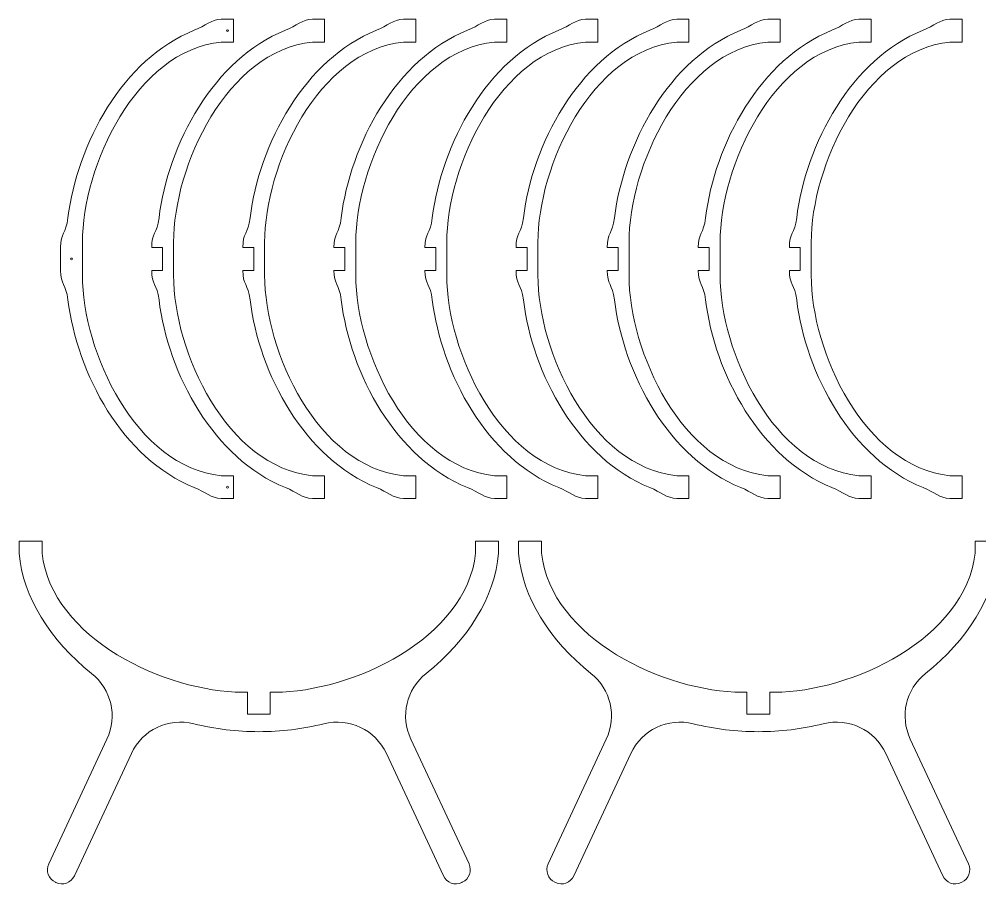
# Model space of a CAD drawing. Header units: centimetres. Extents: x -343 to 358, y -257 to 272.
# Drawn here: x -11.2 to 165.2, y -232.3 to -73.2 of the extents above; entities that cross this region are included whole.
import ezdxf

# ---------------------------------------------------------------- set-up
doc = ezdxf.new("R2010")
doc.units = ezdxf.units.CM
doc.header["$MEASUREMENT"] = 0
doc.layers.add('layer 1', color=7, linetype='Continuous')

msp = doc.modelspace()

# ---------------------------------------------------------------- linework, layer by layer
at = {"layer": 'layer 1', "color": 250, "lineweight": 9}
for points, knots in [([(-3.61711, -119.34225), (-3.61711, -122.06983), (-2.62879, -121.80674), (-2.26957, -124.76182), (-2.26957, -124.76182), (-0.61979, -138.33335), (7.79011, -153.9835), (20.93685, -159.21785), (20.93685, -159.21785), (22.98699, -160.0341), (23.96511, -161.15369), (25.88289, -161.24225), (25.88289, -161.24225), (25.88289, -161.24225), (28.13289, -161.24225), (28.13289, -161.24225), (28.13289, -161.24225), (28.13289, -161.24225), (28.13289, -157.04225), (28.13289, -157.04225), (28.13289, -157.04225), (28.13289, -157.04225), (25.88289, -157.04225), (25.88289, -157.04225), (25.88289, -157.04225), (10.15882, -155.41235), (0.39555, -134.2964), (0.39555, -120.24225), (0.39555, -120.24225), (0.39555, -120.24225), (0.39555, -114.24225), (0.39555, -114.24225), (0.39555, -114.24225), (0.39555, -100.1881), (10.15882, -79.07215), (25.88289, -77.44225), (25.88289, -77.44225), (25.88289, -77.44225), (28.13289, -77.44225), (28.13289, -77.44225), (28.13289, -77.44225), (28.13289, -77.44225), (28.13289, -73.24225), (28.13289, -73.24225), (28.13289, -73.24225), (28.13289, -73.24225), (25.88289, -73.24225), (25.88289, -73.24225), (25.88289, -73.24225), (23.96511, -73.33081), (22.98699, -74.4504), (20.93685, -75.26665), (20.93685, -75.26665), (7.79011, -80.501), (-0.61979, -96.15115), (-2.26957, -109.72268), (-2.26957, -109.72268), (-2.62879, -112.67776), (-3.61711, -112.41467), (-3.61711, -115.14225), (-3.61711, -115.14225), (-3.61711, -115.14225), (-3.61711, -119.34225), (-3.61711, -119.34225)], [0, 0, 0, 0, 0.058823529, 0.058823529, 0.058823529, 0.058823529, 0.117647059, 0.117647059, 0.117647059, 0.117647059, 0.176470588, 0.176470588, 0.176470588, 0.176470588, 0.235294118, 0.235294118, 0.235294118, 0.235294118, 0.294117647, 0.294117647, 0.294117647, 0.294117647, 0.352941176, 0.352941176, 0.352941176, 0.352941176, 0.411764706, 0.411764706, 0.411764706, 0.411764706, 0.470588235, 0.470588235, 0.470588235, 0.470588235, 0.529411765, 0.529411765, 0.529411765, 0.529411765, 0.588235294, 0.588235294, 0.588235294, 0.588235294, 0.647058824, 0.647058824, 0.647058824, 0.647058824, 0.705882353, 0.705882353, 0.705882353, 0.705882353, 0.764705882, 0.764705882, 0.764705882, 0.764705882, 0.823529412, 0.823529412, 0.823529412, 0.823529412, 0.882352941, 0.882352941, 0.882352941, 0.882352941, 1, 1, 1, 1]), ([(15.12115, -119.34225), (15.12115, -119.34225), (13.10832, -119.34225), (13.10832, -119.34225), (13.10832, -119.34225), (13.10832, -122.06983), (14.09664, -121.80674), (14.45586, -124.76182), (14.45586, -124.76182), (16.10564, -138.33335), (24.51554, -153.9835), (37.66228, -159.21785), (37.66228, -159.21785), (39.71242, -160.0341), (40.69054, -161.15369), (42.60832, -161.24225), (42.60832, -161.24225), (42.60832, -161.24225), (44.85832, -161.24225), (44.85832, -161.24225), (44.85832, -161.24225), (44.85832, -161.24225), (44.85832, -157.04225), (44.85832, -157.04225), (44.85832, -157.04225), (44.85832, -157.04225), (42.60832, -157.04225), (42.60832, -157.04225), (42.60832, -157.04225), (26.88425, -155.41235), (17.12098, -134.2964), (17.12098, -120.24225), (17.12098, -120.24225), (17.12098, -120.24225), (17.12098, -114.24225), (17.12098, -114.24225), (17.12098, -114.24225), (17.12098, -100.1881), (26.88425, -79.07215), (42.60832, -77.44225), (42.60832, -77.44225), (42.60832, -77.44225), (44.85832, -77.44225), (44.85832, -77.44225), (44.85832, -77.44225), (44.85832, -77.44225), (44.85832, -73.24225), (44.85832, -73.24225), (44.85832, -73.24225), (44.85832, -73.24225), (42.60832, -73.24225), (42.60832, -73.24225), (42.60832, -73.24225), (40.69054, -73.33081), (39.71242, -74.4504), (37.66228, -75.26665), (37.66228, -75.26665), (24.51554, -80.501), (16.10564, -96.15115), (14.45586, -109.72268), (14.45586, -109.72268), (14.09664, -112.67776), (13.10832, -112.41467), (13.10832, -115.14225), (13.10832, -115.14225), (13.10832, -115.14225), (15.12115, -115.14225), (15.12115, -115.14225), (15.12115, -115.14225), (15.12115, -115.14225), (15.12115, -119.34225), (15.12115, -119.34225)], [0, 0, 0, 0, 0.052631579, 0.052631579, 0.052631579, 0.052631579, 0.105263158, 0.105263158, 0.105263158, 0.105263158, 0.157894737, 0.157894737, 0.157894737, 0.157894737, 0.210526316, 0.210526316, 0.210526316, 0.210526316, 0.263157895, 0.263157895, 0.263157895, 0.263157895, 0.315789474, 0.315789474, 0.315789474, 0.315789474, 0.368421053, 0.368421053, 0.368421053, 0.368421053, 0.421052632, 0.421052632, 0.421052632, 0.421052632, 0.473684211, 0.473684211, 0.473684211, 0.473684211, 0.526315789, 0.526315789, 0.526315789, 0.526315789, 0.578947368, 0.578947368, 0.578947368, 0.578947368, 0.631578947, 0.631578947, 0.631578947, 0.631578947, 0.684210526, 0.684210526, 0.684210526, 0.684210526, 0.736842105, 0.736842105, 0.736842105, 0.736842105, 0.789473684, 0.789473684, 0.789473684, 0.789473684, 0.842105263, 0.842105263, 0.842105263, 0.842105263, 0.894736842, 0.894736842, 0.894736842, 0.894736842, 1, 1, 1, 1]), ([(31.84658, -119.34225), (31.84658, -119.34225), (29.83375, -119.34225), (29.83375, -119.34225), (29.83375, -119.34225), (29.83375, -122.06983), (30.82207, -121.80674), (31.18129, -124.76182), (31.18129, -124.76182), (32.83107, -138.33335), (41.24097, -153.9835), (54.38771, -159.21785), (54.38771, -159.21785), (56.43785, -160.0341), (57.41597, -161.15369), (59.33375, -161.24225), (59.33375, -161.24225), (59.33375, -161.24225), (61.58375, -161.24225), (61.58375, -161.24225), (61.58375, -161.24225), (61.58375, -161.24225), (61.58375, -157.04225), (61.58375, -157.04225), (61.58375, -157.04225), (61.58375, -157.04225), (59.33375, -157.04225), (59.33375, -157.04225), (59.33375, -157.04225), (43.60968, -155.41235), (33.84641, -134.2964), (33.84641, -120.24225), (33.84641, -120.24225), (33.84641, -120.24225), (33.84641, -114.24225), (33.84641, -114.24225), (33.84641, -114.24225), (33.84641, -100.1881), (43.60968, -79.07215), (59.33375, -77.44225), (59.33375, -77.44225), (59.33375, -77.44225), (61.58375, -77.44225), (61.58375, -77.44225), (61.58375, -77.44225), (61.58375, -77.44225), (61.58375, -73.24225), (61.58375, -73.24225), (61.58375, -73.24225), (61.58375, -73.24225), (59.33375, -73.24225), (59.33375, -73.24225), (59.33375, -73.24225), (57.41597, -73.33081), (56.43785, -74.4504), (54.38771, -75.26665), (54.38771, -75.26665), (41.24097, -80.501), (32.83107, -96.15115), (31.18129, -109.72268), (31.18129, -109.72268), (30.82207, -112.67776), (29.83375, -112.41467), (29.83375, -115.14225), (29.83375, -115.14225), (29.83375, -115.14225), (31.84658, -115.14225), (31.84658, -115.14225), (31.84658, -115.14225), (31.84658, -115.14225), (31.84658, -119.34225), (31.84658, -119.34225)], [0, 0, 0, 0, 0.052631579, 0.052631579, 0.052631579, 0.052631579, 0.105263158, 0.105263158, 0.105263158, 0.105263158, 0.157894737, 0.157894737, 0.157894737, 0.157894737, 0.210526316, 0.210526316, 0.210526316, 0.210526316, 0.263157895, 0.263157895, 0.263157895, 0.263157895, 0.315789474, 0.315789474, 0.315789474, 0.315789474, 0.368421053, 0.368421053, 0.368421053, 0.368421053, 0.421052632, 0.421052632, 0.421052632, 0.421052632, 0.473684211, 0.473684211, 0.473684211, 0.473684211, 0.526315789, 0.526315789, 0.526315789, 0.526315789, 0.578947368, 0.578947368, 0.578947368, 0.578947368, 0.631578947, 0.631578947, 0.631578947, 0.631578947, 0.684210526, 0.684210526, 0.684210526, 0.684210526, 0.736842105, 0.736842105, 0.736842105, 0.736842105, 0.789473684, 0.789473684, 0.789473684, 0.789473684, 0.842105263, 0.842105263, 0.842105263, 0.842105263, 0.894736842, 0.894736842, 0.894736842, 0.894736842, 1, 1, 1, 1]), ([(48.57201, -119.34225), (48.57201, -119.34225), (46.55918, -119.34225), (46.55918, -119.34225), (46.55918, -119.34225), (46.55918, -122.06983), (47.5475, -121.80674), (47.90672, -124.76182), (47.90672, -124.76182), (49.5565, -138.33335), (57.9664, -153.9835), (71.11314, -159.21785), (71.11314, -159.21785), (73.16328, -160.0341), (74.1414, -161.15369), (76.05918, -161.24225), (76.05918, -161.24225), (76.05918, -161.24225), (78.30918, -161.24225), (78.30918, -161.24225), (78.30918, -161.24225), (78.30918, -161.24225), (78.30918, -157.04225), (78.30918, -157.04225), (78.30918, -157.04225), (78.30918, -157.04225), (76.05918, -157.04225), (76.05918, -157.04225), (76.05918, -157.04225), (60.33511, -155.41235), (50.57184, -134.2964), (50.57184, -120.24225), (50.57184, -120.24225), (50.57184, -120.24225), (50.57184, -114.24225), (50.57184, -114.24225), (50.57184, -114.24225), (50.57184, -100.1881), (60.33511, -79.07215), (76.05918, -77.44225), (76.05918, -77.44225), (76.05918, -77.44225), (78.30918, -77.44225), (78.30918, -77.44225), (78.30918, -77.44225), (78.30918, -77.44225), (78.30918, -73.24225), (78.30918, -73.24225), (78.30918, -73.24225), (78.30918, -73.24225), (76.05918, -73.24225), (76.05918, -73.24225), (76.05918, -73.24225), (74.1414, -73.33081), (73.16328, -74.4504), (71.11314, -75.26665), (71.11314, -75.26665), (57.9664, -80.501), (49.5565, -96.15115), (47.90672, -109.72268), (47.90672, -109.72268), (47.5475, -112.67776), (46.55918, -112.41467), (46.55918, -115.14225), (46.55918, -115.14225), (46.55918, -115.14225), (48.57201, -115.14225), (48.57201, -115.14225), (48.57201, -115.14225), (48.57201, -115.14225), (48.57201, -119.34225), (48.57201, -119.34225)], [0, 0, 0, 0, 0.052631579, 0.052631579, 0.052631579, 0.052631579, 0.105263158, 0.105263158, 0.105263158, 0.105263158, 0.157894737, 0.157894737, 0.157894737, 0.157894737, 0.210526316, 0.210526316, 0.210526316, 0.210526316, 0.263157895, 0.263157895, 0.263157895, 0.263157895, 0.315789474, 0.315789474, 0.315789474, 0.315789474, 0.368421053, 0.368421053, 0.368421053, 0.368421053, 0.421052632, 0.421052632, 0.421052632, 0.421052632, 0.473684211, 0.473684211, 0.473684211, 0.473684211, 0.526315789, 0.526315789, 0.526315789, 0.526315789, 0.578947368, 0.578947368, 0.578947368, 0.578947368, 0.631578947, 0.631578947, 0.631578947, 0.631578947, 0.684210526, 0.684210526, 0.684210526, 0.684210526, 0.736842105, 0.736842105, 0.736842105, 0.736842105, 0.789473684, 0.789473684, 0.789473684, 0.789473684, 0.842105263, 0.842105263, 0.842105263, 0.842105263, 0.894736842, 0.894736842, 0.894736842, 0.894736842, 1, 1, 1, 1]), ([(65.29744, -119.34225), (65.29744, -119.34225), (63.28461, -119.34225), (63.28461, -119.34225), (63.28461, -119.34225), (63.28461, -122.06983), (64.27293, -121.80674), (64.63215, -124.76182), (64.63215, -124.76182), (66.28193, -138.33335), (74.69183, -153.9835), (87.83857, -159.21785), (87.83857, -159.21785), (89.88871, -160.0341), (90.86683, -161.15369), (92.78461, -161.24225), (92.78461, -161.24225), (92.78461, -161.24225), (95.03461, -161.24225), (95.03461, -161.24225), (95.03461, -161.24225), (95.03461, -161.24225), (95.03461, -157.04225), (95.03461, -157.04225), (95.03461, -157.04225), (95.03461, -157.04225), (92.78461, -157.04225), (92.78461, -157.04225), (92.78461, -157.04225), (77.06054, -155.41235), (67.29727, -134.2964), (67.29727, -120.24225), (67.29727, -120.24225), (67.29727, -120.24225), (67.29727, -114.24225), (67.29727, -114.24225), (67.29727, -114.24225), (67.29727, -100.1881), (77.06054, -79.07215), (92.78461, -77.44225), (92.78461, -77.44225), (92.78461, -77.44225), (95.03461, -77.44225), (95.03461, -77.44225), (95.03461, -77.44225), (95.03461, -77.44225), (95.03461, -73.24225), (95.03461, -73.24225), (95.03461, -73.24225), (95.03461, -73.24225), (92.78461, -73.24225), (92.78461, -73.24225), (92.78461, -73.24225), (90.86683, -73.33081), (89.88871, -74.4504), (87.83857, -75.26665), (87.83857, -75.26665), (74.69183, -80.501), (66.28193, -96.15115), (64.63215, -109.72268), (64.63215, -109.72268), (64.27293, -112.67776), (63.28461, -112.41467), (63.28461, -115.14225), (63.28461, -115.14225), (63.28461, -115.14225), (65.29744, -115.14225), (65.29744, -115.14225), (65.29744, -115.14225), (65.29744, -115.14225), (65.29744, -119.34225), (65.29744, -119.34225)], [0, 0, 0, 0, 0.052631579, 0.052631579, 0.052631579, 0.052631579, 0.105263158, 0.105263158, 0.105263158, 0.105263158, 0.157894737, 0.157894737, 0.157894737, 0.157894737, 0.210526316, 0.210526316, 0.210526316, 0.210526316, 0.263157895, 0.263157895, 0.263157895, 0.263157895, 0.315789474, 0.315789474, 0.315789474, 0.315789474, 0.368421053, 0.368421053, 0.368421053, 0.368421053, 0.421052632, 0.421052632, 0.421052632, 0.421052632, 0.473684211, 0.473684211, 0.473684211, 0.473684211, 0.526315789, 0.526315789, 0.526315789, 0.526315789, 0.578947368, 0.578947368, 0.578947368, 0.578947368, 0.631578947, 0.631578947, 0.631578947, 0.631578947, 0.684210526, 0.684210526, 0.684210526, 0.684210526, 0.736842105, 0.736842105, 0.736842105, 0.736842105, 0.789473684, 0.789473684, 0.789473684, 0.789473684, 0.842105263, 0.842105263, 0.842105263, 0.842105263, 0.894736842, 0.894736842, 0.894736842, 0.894736842, 1, 1, 1, 1]), ([(82.02287, -119.34225), (82.02287, -119.34225), (80.01004, -119.34225), (80.01004, -119.34225), (80.01004, -119.34225), (80.01004, -122.06983), (80.99836, -121.80674), (81.35758, -124.76182), (81.35758, -124.76182), (83.00736, -138.33335), (91.41726, -153.9835), (104.564, -159.21785), (104.564, -159.21785), (106.61414, -160.0341), (107.59226, -161.15369), (109.51004, -161.24225), (109.51004, -161.24225), (109.51004, -161.24225), (111.76004, -161.24225), (111.76004, -161.24225), (111.76004, -161.24225), (111.76004, -161.24225), (111.76004, -157.04225), (111.76004, -157.04225), (111.76004, -157.04225), (111.76004, -157.04225), (109.51004, -157.04225), (109.51004, -157.04225), (109.51004, -157.04225), (93.78597, -155.41235), (84.0227, -134.2964), (84.0227, -120.24225), (84.0227, -120.24225), (84.0227, -120.24225), (84.0227, -114.24225), (84.0227, -114.24225), (84.0227, -114.24225), (84.0227, -100.1881), (93.78597, -79.07215), (109.51004, -77.44225), (109.51004, -77.44225), (109.51004, -77.44225), (111.76004, -77.44225), (111.76004, -77.44225), (111.76004, -77.44225), (111.76004, -77.44225), (111.76004, -73.24225), (111.76004, -73.24225), (111.76004, -73.24225), (111.76004, -73.24225), (109.51004, -73.24225), (109.51004, -73.24225), (109.51004, -73.24225), (107.59226, -73.33081), (106.61414, -74.4504), (104.564, -75.26665), (104.564, -75.26665), (91.41726, -80.501), (83.00736, -96.15115), (81.35758, -109.72268), (81.35758, -109.72268), (80.99836, -112.67776), (80.01004, -112.41467), (80.01004, -115.14225), (80.01004, -115.14225), (80.01004, -115.14225), (82.02287, -115.14225), (82.02287, -115.14225), (82.02287, -115.14225), (82.02287, -115.14225), (82.02287, -119.34225), (82.02287, -119.34225)], [0, 0, 0, 0, 0.052631579, 0.052631579, 0.052631579, 0.052631579, 0.105263158, 0.105263158, 0.105263158, 0.105263158, 0.157894737, 0.157894737, 0.157894737, 0.157894737, 0.210526316, 0.210526316, 0.210526316, 0.210526316, 0.263157895, 0.263157895, 0.263157895, 0.263157895, 0.315789474, 0.315789474, 0.315789474, 0.315789474, 0.368421053, 0.368421053, 0.368421053, 0.368421053, 0.421052632, 0.421052632, 0.421052632, 0.421052632, 0.473684211, 0.473684211, 0.473684211, 0.473684211, 0.526315789, 0.526315789, 0.526315789, 0.526315789, 0.578947368, 0.578947368, 0.578947368, 0.578947368, 0.631578947, 0.631578947, 0.631578947, 0.631578947, 0.684210526, 0.684210526, 0.684210526, 0.684210526, 0.736842105, 0.736842105, 0.736842105, 0.736842105, 0.789473684, 0.789473684, 0.789473684, 0.789473684, 0.842105263, 0.842105263, 0.842105263, 0.842105263, 0.894736842, 0.894736842, 0.894736842, 0.894736842, 1, 1, 1, 1]), ([(98.7483, -119.34225), (98.7483, -119.34225), (96.73547, -119.34225), (96.73547, -119.34225), (96.73547, -119.34225), (96.73547, -122.06983), (97.72379, -121.80674), (98.08301, -124.76182), (98.08301, -124.76182), (99.73279, -138.33335), (108.14269, -153.9835), (121.28943, -159.21785), (121.28943, -159.21785), (123.33957, -160.0341), (124.31769, -161.15369), (126.23547, -161.24225), (126.23547, -161.24225), (126.23547, -161.24225), (128.48547, -161.24225), (128.48547, -161.24225), (128.48547, -161.24225), (128.48547, -161.24225), (128.48547, -157.04225), (128.48547, -157.04225), (128.48547, -157.04225), (128.48547, -157.04225), (126.23547, -157.04225), (126.23547, -157.04225), (126.23547, -157.04225), (110.5114, -155.41235), (100.74813, -134.2964), (100.74813, -120.24225), (100.74813, -120.24225), (100.74813, -120.24225), (100.74813, -114.24225), (100.74813, -114.24225), (100.74813, -114.24225), (100.74813, -100.1881), (110.5114, -79.07215), (126.23547, -77.44225), (126.23547, -77.44225), (126.23547, -77.44225), (128.48547, -77.44225), (128.48547, -77.44225), (128.48547, -77.44225), (128.48547, -77.44225), (128.48547, -73.24225), (128.48547, -73.24225), (128.48547, -73.24225), (128.48547, -73.24225), (126.23547, -73.24225), (126.23547, -73.24225), (126.23547, -73.24225), (124.31769, -73.33081), (123.33957, -74.4504), (121.28943, -75.26665), (121.28943, -75.26665), (108.14269, -80.501), (99.73279, -96.15115), (98.08301, -109.72268), (98.08301, -109.72268), (97.72379, -112.67776), (96.73547, -112.41467), (96.73547, -115.14225), (96.73547, -115.14225), (96.73547, -115.14225), (98.7483, -115.14225), (98.7483, -115.14225), (98.7483, -115.14225), (98.7483, -115.14225), (98.7483, -119.34225), (98.7483, -119.34225)], [0, 0, 0, 0, 0.052631579, 0.052631579, 0.052631579, 0.052631579, 0.105263158, 0.105263158, 0.105263158, 0.105263158, 0.157894737, 0.157894737, 0.157894737, 0.157894737, 0.210526316, 0.210526316, 0.210526316, 0.210526316, 0.263157895, 0.263157895, 0.263157895, 0.263157895, 0.315789474, 0.315789474, 0.315789474, 0.315789474, 0.368421053, 0.368421053, 0.368421053, 0.368421053, 0.421052632, 0.421052632, 0.421052632, 0.421052632, 0.473684211, 0.473684211, 0.473684211, 0.473684211, 0.526315789, 0.526315789, 0.526315789, 0.526315789, 0.578947368, 0.578947368, 0.578947368, 0.578947368, 0.631578947, 0.631578947, 0.631578947, 0.631578947, 0.684210526, 0.684210526, 0.684210526, 0.684210526, 0.736842105, 0.736842105, 0.736842105, 0.736842105, 0.789473684, 0.789473684, 0.789473684, 0.789473684, 0.842105263, 0.842105263, 0.842105263, 0.842105263, 0.894736842, 0.894736842, 0.894736842, 0.894736842, 1, 1, 1, 1]), ([(115.47373, -119.34225), (115.47373, -119.34225), (113.4609, -119.34225), (113.4609, -119.34225), (113.4609, -119.34225), (113.4609, -122.06983), (114.44922, -121.80674), (114.80844, -124.76182), (114.80844, -124.76182), (116.45822, -138.33335), (124.86812, -153.9835), (138.01486, -159.21785), (138.01486, -159.21785), (140.065, -160.0341), (141.04312, -161.15369), (142.9609, -161.24225), (142.9609, -161.24225), (142.9609, -161.24225), (145.2109, -161.24225), (145.2109, -161.24225), (145.2109, -161.24225), (145.2109, -161.24225), (145.2109, -157.04225), (145.2109, -157.04225), (145.2109, -157.04225), (145.2109, -157.04225), (142.9609, -157.04225), (142.9609, -157.04225), (142.9609, -157.04225), (127.23683, -155.41235), (117.47356, -134.2964), (117.47356, -120.24225), (117.47356, -120.24225), (117.47356, -120.24225), (117.47356, -114.24225), (117.47356, -114.24225), (117.47356, -114.24225), (117.47356, -100.1881), (127.23683, -79.07215), (142.9609, -77.44225), (142.9609, -77.44225), (142.9609, -77.44225), (145.2109, -77.44225), (145.2109, -77.44225), (145.2109, -77.44225), (145.2109, -77.44225), (145.2109, -73.24225), (145.2109, -73.24225), (145.2109, -73.24225), (145.2109, -73.24225), (142.9609, -73.24225), (142.9609, -73.24225), (142.9609, -73.24225), (141.04312, -73.33081), (140.065, -74.4504), (138.01486, -75.26665), (138.01486, -75.26665), (124.86812, -80.501), (116.45822, -96.15115), (114.80844, -109.72268), (114.80844, -109.72268), (114.44922, -112.67776), (113.4609, -112.41467), (113.4609, -115.14225), (113.4609, -115.14225), (113.4609, -115.14225), (115.47373, -115.14225), (115.47373, -115.14225), (115.47373, -115.14225), (115.47373, -115.14225), (115.47373, -119.34225), (115.47373, -119.34225)], [0, 0, 0, 0, 0.052631579, 0.052631579, 0.052631579, 0.052631579, 0.105263158, 0.105263158, 0.105263158, 0.105263158, 0.157894737, 0.157894737, 0.157894737, 0.157894737, 0.210526316, 0.210526316, 0.210526316, 0.210526316, 0.263157895, 0.263157895, 0.263157895, 0.263157895, 0.315789474, 0.315789474, 0.315789474, 0.315789474, 0.368421053, 0.368421053, 0.368421053, 0.368421053, 0.421052632, 0.421052632, 0.421052632, 0.421052632, 0.473684211, 0.473684211, 0.473684211, 0.473684211, 0.526315789, 0.526315789, 0.526315789, 0.526315789, 0.578947368, 0.578947368, 0.578947368, 0.578947368, 0.631578947, 0.631578947, 0.631578947, 0.631578947, 0.684210526, 0.684210526, 0.684210526, 0.684210526, 0.736842105, 0.736842105, 0.736842105, 0.736842105, 0.789473684, 0.789473684, 0.789473684, 0.789473684, 0.842105263, 0.842105263, 0.842105263, 0.842105263, 0.894736842, 0.894736842, 0.894736842, 0.894736842, 1, 1, 1, 1]), ([(132.19912, -119.34225), (132.19912, -119.34225), (130.18629, -119.34225), (130.18629, -119.34225), (130.18629, -119.34225), (130.18629, -122.06983), (131.17461, -121.80674), (131.53383, -124.76182), (131.53383, -124.76182), (133.18361, -138.33335), (141.59351, -153.9835), (154.74025, -159.21785), (154.74025, -159.21785), (156.79039, -160.0341), (157.76851, -161.15369), (159.68629, -161.24225), (159.68629, -161.24225), (159.68629, -161.24225), (161.93629, -161.24225), (161.93629, -161.24225), (161.93629, -161.24225), (161.93629, -161.24225), (161.93629, -157.04225), (161.93629, -157.04225), (161.93629, -157.04225), (161.93629, -157.04225), (159.68629, -157.04225), (159.68629, -157.04225), (159.68629, -157.04225), (143.96222, -155.41235), (134.19895, -134.2964), (134.19895, -120.24225), (134.19895, -120.24225), (134.19895, -120.24225), (134.19895, -114.24225), (134.19895, -114.24225), (134.19895, -114.24225), (134.19895, -100.1881), (143.96222, -79.07215), (159.68629, -77.44225), (159.68629, -77.44225), (159.68629, -77.44225), (161.93629, -77.44225), (161.93629, -77.44225), (161.93629, -77.44225), (161.93629, -77.44225), (161.93629, -73.24225), (161.93629, -73.24225), (161.93629, -73.24225), (161.93629, -73.24225), (159.68629, -73.24225), (159.68629, -73.24225), (159.68629, -73.24225), (157.76851, -73.33081), (156.79039, -74.4504), (154.74025, -75.26665), (154.74025, -75.26665), (141.59351, -80.501), (133.18361, -96.15115), (131.53383, -109.72268), (131.53383, -109.72268), (131.17461, -112.67776), (130.18629, -112.41467), (130.18629, -115.14225), (130.18629, -115.14225), (130.18629, -115.14225), (132.19912, -115.14225), (132.19912, -115.14225), (132.19912, -115.14225), (132.19912, -115.14225), (132.19912, -119.34225), (132.19912, -119.34225)], [0, 0, 0, 0, 0.052631579, 0.052631579, 0.052631579, 0.052631579, 0.105263158, 0.105263158, 0.105263158, 0.105263158, 0.157894737, 0.157894737, 0.157894737, 0.157894737, 0.210526316, 0.210526316, 0.210526316, 0.210526316, 0.263157895, 0.263157895, 0.263157895, 0.263157895, 0.315789474, 0.315789474, 0.315789474, 0.315789474, 0.368421053, 0.368421053, 0.368421053, 0.368421053, 0.421052632, 0.421052632, 0.421052632, 0.421052632, 0.473684211, 0.473684211, 0.473684211, 0.473684211, 0.526315789, 0.526315789, 0.526315789, 0.526315789, 0.578947368, 0.578947368, 0.578947368, 0.578947368, 0.631578947, 0.631578947, 0.631578947, 0.631578947, 0.684210526, 0.684210526, 0.684210526, 0.684210526, 0.736842105, 0.736842105, 0.736842105, 0.736842105, 0.789473684, 0.789473684, 0.789473684, 0.789473684, 0.842105263, 0.842105263, 0.842105263, 0.842105263, 0.894736842, 0.894736842, 0.894736842, 0.894736842, 1, 1, 1, 1]), ([(27.02317, -75.18225), (27.11154, -75.18225), (27.18317, -75.25388), (27.18317, -75.34225), (27.18317, -75.34225), (27.18317, -75.43062), (27.11154, -75.50225), (27.02317, -75.50225), (27.02317, -75.50225), (26.9348, -75.50225), (26.86317, -75.43062), (26.86317, -75.34225), (26.86317, -75.34225), (26.86317, -75.25388), (26.9348, -75.18225), (27.02317, -75.18225)], [0, 0, 0, 0, 0.2, 0.2, 0.2, 0.2, 0.4, 0.4, 0.4, 0.4, 0.6, 0.6, 0.6, 0.6, 1, 1, 1, 1]), ([(-1.61705, -117.08225), (-1.52868, -117.08225), (-1.45705, -117.15388), (-1.45705, -117.24225), (-1.45705, -117.24225), (-1.45705, -117.33062), (-1.52868, -117.40225), (-1.61705, -117.40225), (-1.61705, -117.40225), (-1.70542, -117.40225), (-1.77705, -117.33062), (-1.77705, -117.24225), (-1.77705, -117.24225), (-1.77705, -117.15388), (-1.70542, -117.08225), (-1.61705, -117.08225)], [0, 0, 0, 0, 0.2, 0.2, 0.2, 0.2, 0.4, 0.4, 0.4, 0.4, 0.6, 0.6, 0.6, 0.6, 1, 1, 1, 1]), ([(27.02317, -158.98225), (27.11154, -158.98225), (27.18317, -159.05388), (27.18317, -159.14225), (27.18317, -159.14225), (27.18317, -159.23062), (27.11154, -159.30225), (27.02317, -159.30225), (27.02317, -159.30225), (26.9348, -159.30225), (26.86317, -159.23062), (26.86317, -159.14225), (26.86317, -159.14225), (26.86317, -159.05388), (26.9348, -158.98225), (27.02317, -158.98225)], [0, 0, 0, 0, 0.2, 0.2, 0.2, 0.2, 0.4, 0.4, 0.4, 0.4, 0.6, 0.6, 0.6, 0.6, 1, 1, 1, 1]), ([(32.78874, -204.03504), (36.803, -204.03504), (40.81726, -203.54991), (44.72305, -202.57964), (44.72305, -202.57964), (49.41213, -201.41478), (54.15514, -203.67954), (56.19705, -208.05845), (56.19705, -208.05845), (56.19705, -208.05845), (66.66083, -230.49811), (66.66083, -230.49811), (66.66083, -230.49811), (67.25438, -231.771), (68.77671, -232.32506), (70.0496, -231.73152), (70.0496, -231.73152), (70.0496, -231.73152), (70.14023, -231.68926), (70.14023, -231.68926), (70.14023, -231.68926), (71.41312, -231.09572), (71.9672, -229.5734), (71.37364, -228.3005), (71.37364, -228.3005), (71.37364, -228.3005), (60.69316, -205.39615), (60.69316, -205.39615), (60.69316, -205.39615), (58.71941, -201.16342), (59.86047, -196.28342), (63.50604, -193.3643), (63.50604, -193.3643), (71.12817, -187.26103), (76.15978, -179.27168), (76.79461, -171.2937), (76.79461, -171.2937), (76.79461, -171.2937), (76.78874, -169.0437), (76.78874, -169.0437), (76.78874, -169.0437), (76.78874, -169.0437), (72.58874, -169.0437), (72.58874, -169.0437), (72.58874, -169.0437), (72.58874, -169.0437), (72.58874, -171.2937), (72.58874, -171.2937), (72.58874, -171.2937), (70.85685, -186.9422), (49.8051, -196.78061), (35.78964, -196.78103), (35.78964, -196.78103), (35.78964, -196.78103), (34.88874, -196.78103), (34.88874, -196.78103), (34.88874, -196.78103), (34.88874, -196.78103), (34.88874, -200.7937), (34.88874, -200.7937), (34.88874, -200.7937), (34.88874, -200.7937), (30.68874, -200.7937), (30.68874, -200.7937), (30.68874, -200.7937), (30.68874, -200.7937), (30.68874, -196.78103), (30.68874, -196.78103), (30.68874, -196.78103), (30.68874, -196.78103), (29.78784, -196.78103), (29.78784, -196.78103), (29.78784, -196.78103), (15.77238, -196.78061), (-5.27937, -186.9422), (-7.01126, -171.2937), (-7.01126, -171.2937), (-7.01126, -171.2937), (-7.01126, -169.0437), (-7.01126, -169.0437), (-7.01126, -169.0437), (-7.01126, -169.0437), (-11.21126, -169.0437), (-11.21126, -169.0437), (-11.21126, -169.0437), (-11.21126, -169.0437), (-11.21713, -171.2937), (-11.21713, -171.2937), (-11.21713, -171.2937), (-10.5823, -179.27168), (-5.55069, -187.26103), (2.07144, -193.3643), (2.07144, -193.3643), (5.71701, -196.28342), (6.85807, -201.16342), (4.88432, -205.39615), (4.88432, -205.39615), (4.88432, -205.39615), (-5.79616, -228.3005), (-5.79616, -228.3005), (-5.79616, -228.3005), (-6.38972, -229.5734), (-5.83564, -231.09572), (-4.56275, -231.68926), (-4.56275, -231.68926), (-4.56275, -231.68926), (-4.47212, -231.73152), (-4.47212, -231.73152), (-4.47212, -231.73152), (-3.19923, -232.32506), (-1.6769, -231.771), (-1.08335, -230.49811), (-1.08335, -230.49811), (-1.08335, -230.49811), (9.38043, -208.05845), (9.38043, -208.05845), (9.38043, -208.05845), (11.42234, -203.67954), (16.16535, -201.41478), (20.85443, -202.57964), (20.85443, -202.57964), (24.76022, -203.54991), (28.77448, -204.03504), (32.78874, -204.03504)], [0, 0, 0, 0, 0.03125, 0.03125, 0.03125, 0.03125, 0.0625, 0.0625, 0.0625, 0.0625, 0.09375, 0.09375, 0.09375, 0.09375, 0.125, 0.125, 0.125, 0.125, 0.15625, 0.15625, 0.15625, 0.15625, 0.1875, 0.1875, 0.1875, 0.1875, 0.21875, 0.21875, 0.21875, 0.21875, 0.25, 0.25, 0.25, 0.25, 0.28125, 0.28125, 0.28125, 0.28125, 0.3125, 0.3125, 0.3125, 0.3125, 0.34375, 0.34375, 0.34375, 0.34375, 0.375, 0.375, 0.375, 0.375, 0.40625, 0.40625, 0.40625, 0.40625, 0.4375, 0.4375, 0.4375, 0.4375, 0.46875, 0.46875, 0.46875, 0.46875, 0.5, 0.5, 0.5, 0.5, 0.53125, 0.53125, 0.53125, 0.53125, 0.5625, 0.5625, 0.5625, 0.5625, 0.59375, 0.59375, 0.59375, 0.59375, 0.625, 0.625, 0.625, 0.625, 0.65625, 0.65625, 0.65625, 0.65625, 0.6875, 0.6875, 0.6875, 0.6875, 0.71875, 0.71875, 0.71875, 0.71875, 0.75, 0.75, 0.75, 0.75, 0.78125, 0.78125, 0.78125, 0.78125, 0.8125, 0.8125, 0.8125, 0.8125, 0.84375, 0.84375, 0.84375, 0.84375, 0.875, 0.875, 0.875, 0.875, 0.90625, 0.90625, 0.90625, 0.90625, 0.9375, 0.9375, 0.9375, 0.9375, 1, 1, 1, 1]), ([(124.48645, -204.03504), (128.50071, -204.03504), (132.51497, -203.54991), (136.42076, -202.57964), (136.42076, -202.57964), (141.10984, -201.41478), (145.85285, -203.67954), (147.89476, -208.05845), (147.89476, -208.05845), (147.89476, -208.05845), (158.35854, -230.49811), (158.35854, -230.49811), (158.35854, -230.49811), (158.95209, -231.771), (160.47442, -232.32506), (161.74731, -231.73152), (161.74731, -231.73152), (161.74731, -231.73152), (161.83794, -231.68926), (161.83794, -231.68926), (161.83794, -231.68926), (163.11083, -231.09572), (163.66491, -229.5734), (163.07135, -228.3005), (163.07135, -228.3005), (163.07135, -228.3005), (152.39087, -205.39615), (152.39087, -205.39615), (152.39087, -205.39615), (150.41712, -201.16342), (151.55818, -196.28342), (155.20375, -193.3643), (155.20375, -193.3643), (162.82588, -187.26103), (167.85749, -179.27168), (168.49232, -171.2937), (168.49232, -171.2937), (168.49232, -171.2937), (168.48645, -169.0437), (168.48645, -169.0437), (168.48645, -169.0437), (168.48645, -169.0437), (164.28645, -169.0437), (164.28645, -169.0437), (164.28645, -169.0437), (164.28645, -169.0437), (164.28645, -171.2937), (164.28645, -171.2937), (164.28645, -171.2937), (162.55456, -186.9422), (141.50281, -196.78061), (127.48735, -196.78103), (127.48735, -196.78103), (127.48735, -196.78103), (126.58645, -196.78103), (126.58645, -196.78103), (126.58645, -196.78103), (126.58645, -196.78103), (126.58645, -200.7937), (126.58645, -200.7937), (126.58645, -200.7937), (126.58645, -200.7937), (122.38645, -200.7937), (122.38645, -200.7937), (122.38645, -200.7937), (122.38645, -200.7937), (122.38645, -196.78103), (122.38645, -196.78103), (122.38645, -196.78103), (122.38645, -196.78103), (121.48555, -196.78103), (121.48555, -196.78103), (121.48555, -196.78103), (107.47009, -196.78061), (86.41834, -186.9422), (84.68645, -171.2937), (84.68645, -171.2937), (84.68645, -171.2937), (84.68645, -169.0437), (84.68645, -169.0437), (84.68645, -169.0437), (84.68645, -169.0437), (80.48645, -169.0437), (80.48645, -169.0437), (80.48645, -169.0437), (80.48645, -169.0437), (80.48058, -171.2937), (80.48058, -171.2937), (80.48058, -171.2937), (81.11541, -179.27168), (86.14702, -187.26103), (93.76915, -193.3643), (93.76915, -193.3643), (97.41472, -196.28342), (98.55578, -201.16342), (96.58203, -205.39615), (96.58203, -205.39615), (96.58203, -205.39615), (85.90155, -228.3005), (85.90155, -228.3005), (85.90155, -228.3005), (85.30799, -229.5734), (85.86207, -231.09572), (87.13496, -231.68926), (87.13496, -231.68926), (87.13496, -231.68926), (87.22559, -231.73152), (87.22559, -231.73152), (87.22559, -231.73152), (88.49848, -232.32506), (90.02081, -231.771), (90.61436, -230.49811), (90.61436, -230.49811), (90.61436, -230.49811), (101.07814, -208.05845), (101.07814, -208.05845), (101.07814, -208.05845), (103.12005, -203.67954), (107.86306, -201.41478), (112.55214, -202.57964), (112.55214, -202.57964), (116.45793, -203.54991), (120.47219, -204.03504), (124.48645, -204.03504)], [0, 0, 0, 0, 0.03125, 0.03125, 0.03125, 0.03125, 0.0625, 0.0625, 0.0625, 0.0625, 0.09375, 0.09375, 0.09375, 0.09375, 0.125, 0.125, 0.125, 0.125, 0.15625, 0.15625, 0.15625, 0.15625, 0.1875, 0.1875, 0.1875, 0.1875, 0.21875, 0.21875, 0.21875, 0.21875, 0.25, 0.25, 0.25, 0.25, 0.28125, 0.28125, 0.28125, 0.28125, 0.3125, 0.3125, 0.3125, 0.3125, 0.34375, 0.34375, 0.34375, 0.34375, 0.375, 0.375, 0.375, 0.375, 0.40625, 0.40625, 0.40625, 0.40625, 0.4375, 0.4375, 0.4375, 0.4375, 0.46875, 0.46875, 0.46875, 0.46875, 0.5, 0.5, 0.5, 0.5, 0.53125, 0.53125, 0.53125, 0.53125, 0.5625, 0.5625, 0.5625, 0.5625, 0.59375, 0.59375, 0.59375, 0.59375, 0.625, 0.625, 0.625, 0.625, 0.65625, 0.65625, 0.65625, 0.65625, 0.6875, 0.6875, 0.6875, 0.6875, 0.71875, 0.71875, 0.71875, 0.71875, 0.75, 0.75, 0.75, 0.75, 0.78125, 0.78125, 0.78125, 0.78125, 0.8125, 0.8125, 0.8125, 0.8125, 0.84375, 0.84375, 0.84375, 0.84375, 0.875, 0.875, 0.875, 0.875, 0.90625, 0.90625, 0.90625, 0.90625, 0.9375, 0.9375, 0.9375, 0.9375, 1, 1, 1, 1])]:
    msp.add_open_spline(points, degree=3, knots=knots, dxfattribs=at)

doc.saveas('drawing.dxf')
